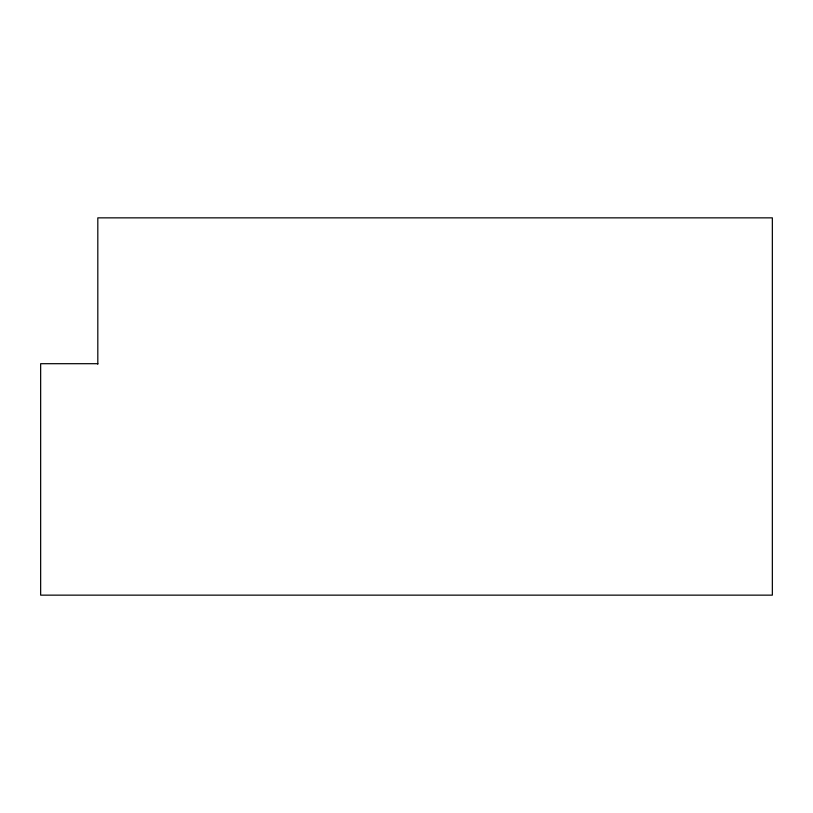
<?xml version="1.0" encoding="UTF-8"?>
<svg xmlns="http://www.w3.org/2000/svg" width="813" height="813" viewBox="0 0 813 813"><rect width="100%" height="100%" fill="white"/><g stroke="black" fill="none" stroke-linecap="round" stroke-linejoin="round"><path stroke-width="1.22" d="M97.814 363.696L40.65 363.696L40.65 595.146L772.35 595.146L772.35 217.854L97.814 217.854L97.814 364.194"/></g></svg>
